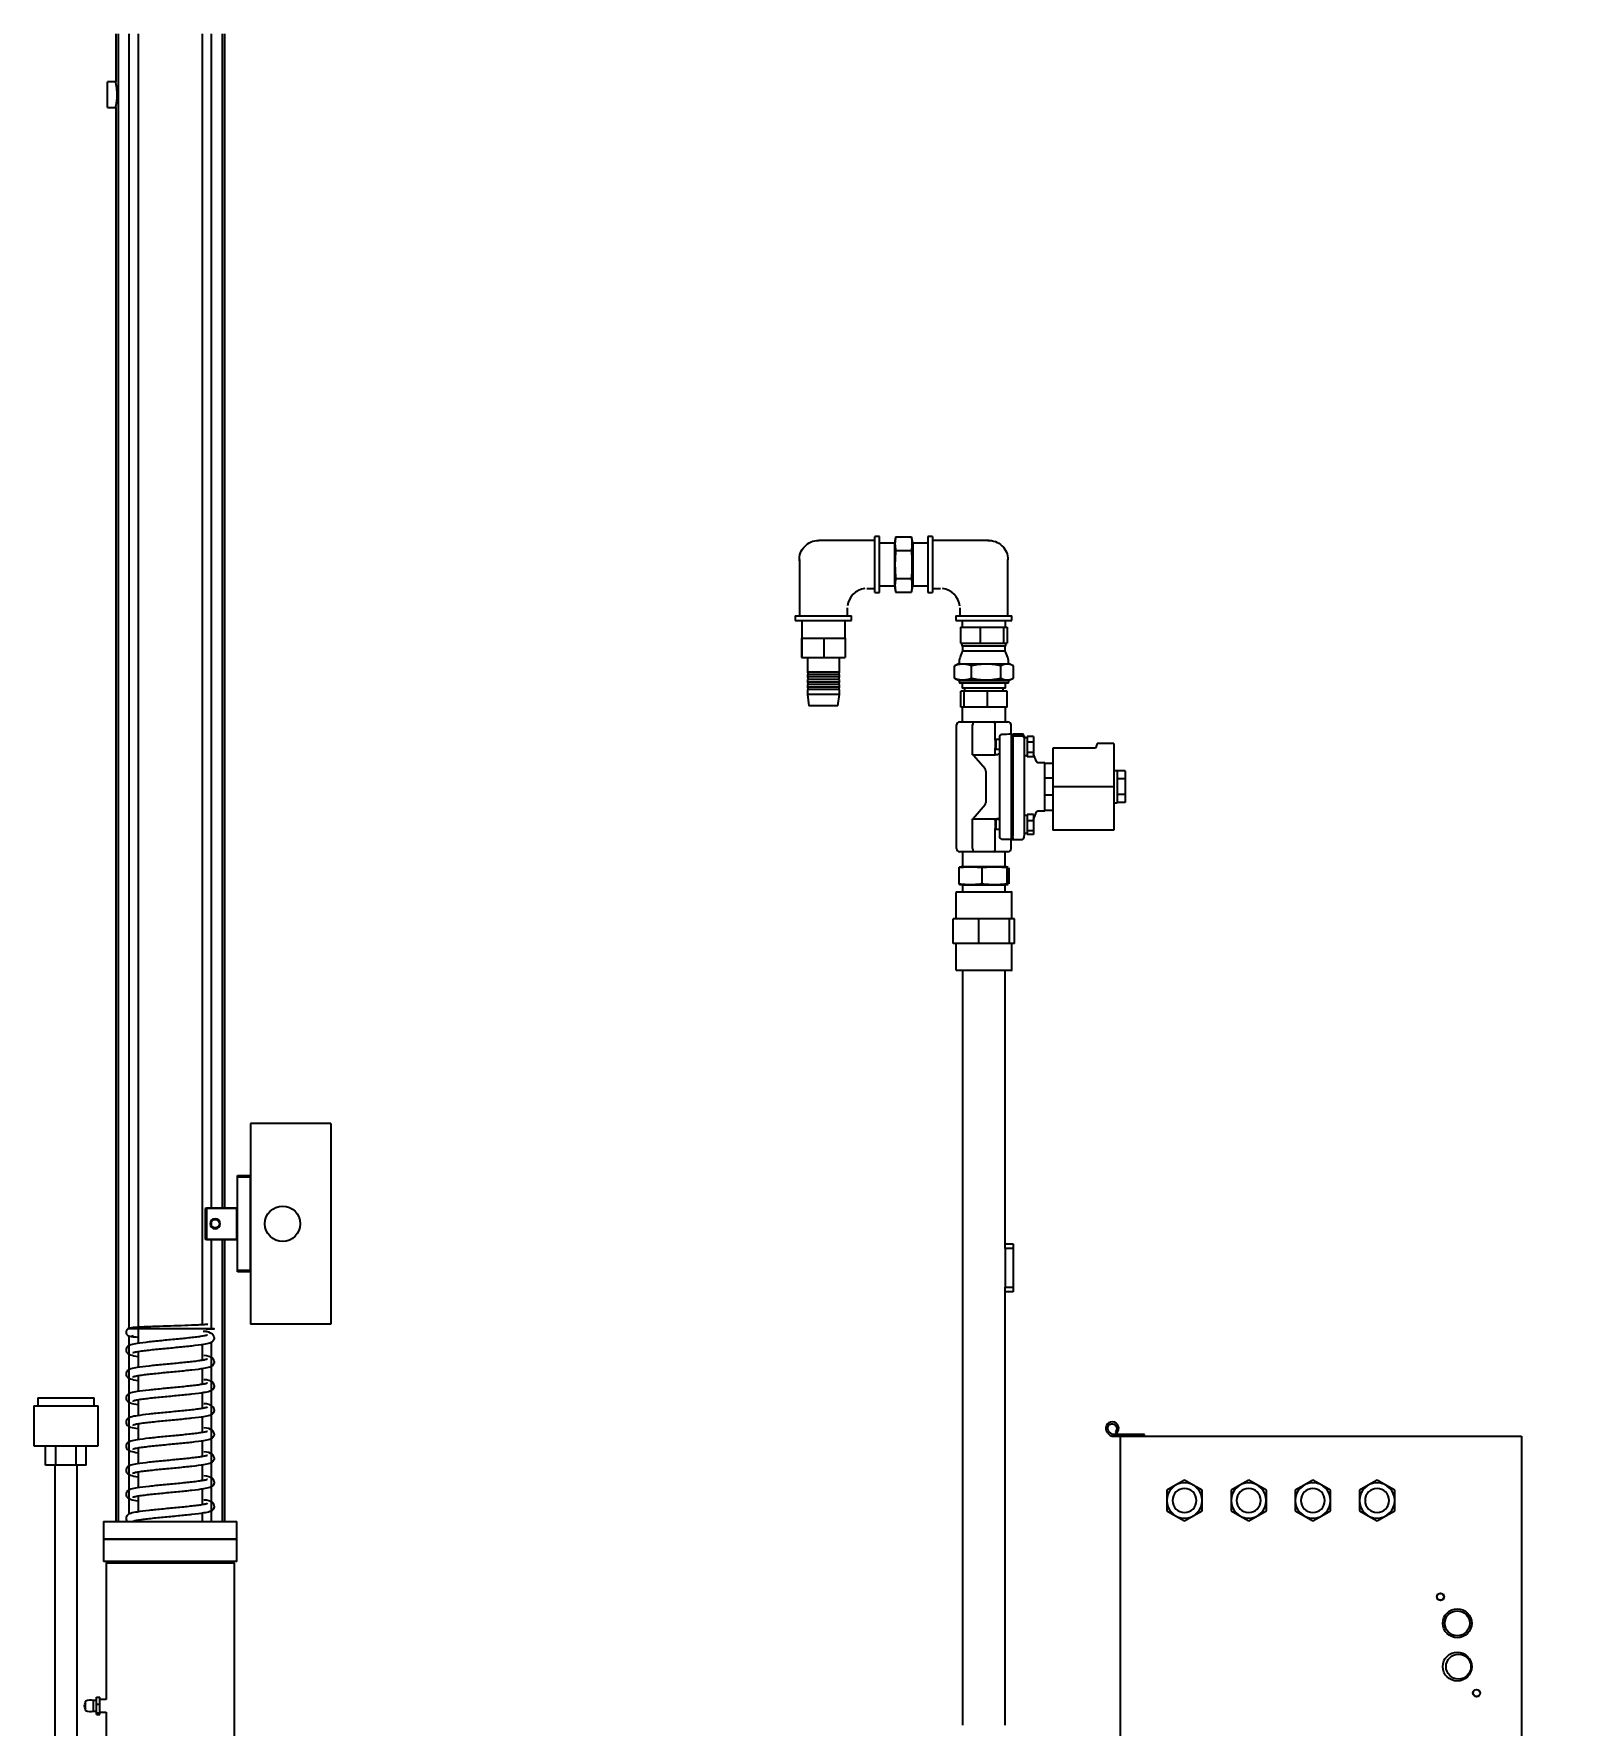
# Model space of a CAD drawing. Header units: millimetres. Extents: x 0 to 1189, y 0 to 841.
# Drawn here: x 391.6 to 455.1, y 710.1 to 780.3 of the extents above; entities that cross this region are included whole.
import ezdxf

# ---------------------------------------------------------------- set-up
doc = ezdxf.new("R2010")
doc.units = ezdxf.units.MM
doc.layers.add('1', color=7, linetype='CONTINUOUS', true_color=0xffffff)
doc.layers.add('205', color=7, linetype='CONTINUOUS', true_color=0xffffff)
doc.styles.add('iso-1', font='isocp.shx')
doc.dimstyles.get("Standard").update_dxf_attribs({"dimtxt": 0.18, "dimasz": 0.18, "dimexe": 0.18, "dimexo": 0.0625, "dimgap": 0.09, "dimtad": 0, "dimtih": 1, "dimtoh": 1, "dimdec": 4, "dimzin": 0, "dimdsep": 46, "dimtxsty": 'Standard', "dimcen": 0.09, "dimadec": 0, "dimazin": 0, "dimtfac": 1, "dimtdec": 4, "dimtofl": 0, "dimtmove": 0, "dimatfit": 3, "dimfxl": 1, "dimtolj": 1, "dimtzin": 0, "dimarcsym": 0})

# ---------------------------------------------------------------- blocks, each defined once
blk = doc.blocks.new('DimnDraft3D12')
at = {"layer": '1', "color": 152, "linetype": 'Continuous', "transparency": 16777216}
for p, q in [((403.261, 799.143), (691.927, 799.143)), ((596.889, 478.901), (691.927, 478.901))]:
    blk.add_line(p, q, dxfattribs=at)
at = {"layer": '1', "color": 27, "linetype": 'Continuous', "transparency": 16777216}
blk.add_line((688.752, 478.901), (688.752, 799.143), dxfattribs=at)
for points in [[(688.752, 799.143), (689.312, 795.968), (688.192, 795.968), (688.752, 799.143)], [(688.752, 478.901), (688.192, 482.076), (689.312, 482.076), (688.752, 478.901)]]:
    blk.add_solid(points, dxfattribs=at)
at = {"layer": '1', "color": 23, "linetype": 'Continuous', "transparency": 16777216, "insert": (688.181, 634.979), "char_height": 3.5, "attachment_point": 7, "rotation": 90, "line_spacing_factor": 0.963855, "style": 'iso-1'}
blk.add_mtext('\\W01.000;4804 ', dxfattribs=at)

msp = doc.modelspace()

# ---------------------------------------------------------------- linework, layer by layer
at = {"layer": '205', "color": 252, "linetype": 'Continuous'}
for p, q in [((394.977, 780.345), (394.977, 778.344)), ((395.077, 780.345), (395.077, 718.551)), ((395.543, 726.552), (395.543, 780.345)), ((395.91, 780.345), (395.91, 726.612)), ((398.577, 726.717), (398.577, 780.345)), ((398.943, 780.345), (398.943, 731.58)), ((399.41, 731.58), (399.41, 780.345)), ((399.51, 731.58), (399.51, 780.345)), ((394.978, 778.351), (394.643, 778.351)), ((394.643, 777.284), (394.643, 778.351)), ((394.643, 777.284), (394.977, 777.284)), ((394.977, 777.284), (394.977, 718.551)), ((426.51, 759.301), (424.177, 759.301)), ((426.71, 759.468), (426.51, 759.468)), ((426.51, 757.134), (426.51, 759.468)), ((426.71, 757.134), (426.71, 759.468)), ((427.33, 759.184), (426.71, 759.184)), ((427.377, 759.451), (427.33, 759.184)), ((427.33, 759.184), (427.33, 757.418)), ((427.377, 759.451), (427.377, 759.456)), ((427.377, 759.456), (428.043, 759.456)), ((427.377, 758.878), (427.377, 758.883)), ((427.377, 758.869), (427.377, 758.878)), ((427.377, 758.878), (428.043, 758.878)), ((428.043, 759.456), (428.043, 759.451)), ((428.09, 759.184), (428.043, 759.451)), ((428.043, 758.883), (428.043, 758.878)), ((428.043, 758.878), (428.043, 758.869)), ((428.71, 759.184), (428.09, 759.184)), ((428.09, 759.184), (428.09, 757.418)), ((428.91, 759.468), (428.71, 759.468)), ((428.71, 759.468), (428.71, 757.134)), ((428.91, 759.468), (428.91, 757.134)), ((431.243, 759.301), (428.91, 759.301)), ((423.377, 758.501), (423.377, 756.168)), ((432.043, 756.168), (432.043, 758.501)), ((426.71, 757.418), (427.33, 757.418)), ((427.33, 757.418), (427.377, 757.151)), ((427.33, 757.418), (427.33, 757.418)), ((427.377, 757.724), (427.377, 757.733)), ((427.377, 757.719), (427.377, 757.724)), ((427.377, 757.724), (428.043, 757.724)), ((428.043, 757.733), (428.043, 757.724)), ((428.043, 757.724), (428.043, 757.719)), ((428.043, 757.151), (428.09, 757.418)), ((428.09, 757.418), (428.71, 757.418)), ((426.177, 757.301), (426.51, 757.301)), ((426.51, 757.134), (426.71, 757.134)), ((427.377, 757.146), (427.377, 757.151)), ((427.377, 757.146), (428.043, 757.146)), ((428.043, 757.151), (428.043, 757.146)), ((428.71, 757.134), (428.91, 757.134)), ((428.91, 757.301), (429.243, 757.301)), ((423.21, 756.168), (423.21, 755.968)), ((423.21, 756.168), (425.543, 756.168)), ((425.377, 756.168), (425.377, 756.501)), ((425.543, 755.968), (425.543, 756.168)), ((429.877, 756.168), (429.877, 755.968)), ((429.877, 756.168), (432.21, 756.168)), ((430.043, 756.501), (430.043, 756.168)), ((432.21, 755.968), (432.21, 756.168)), ((423.21, 755.968), (425.543, 755.968)), ((423.477, 755.968), (423.477, 755.234)), ((425.277, 755.234), (425.277, 755.968)), ((429.877, 755.968), (432.21, 755.968)), ((430.075, 755.701), (430.075, 755.034)), ((430.075, 755.701), (430.48, 755.701)), ((430.143, 755.968), (430.143, 755.701)), ((430.48, 755.701), (430.885, 755.701)), ((430.885, 755.701), (431.369, 755.701)), ((430.885, 755.701), (430.885, 755.034)), ((431.369, 755.701), (431.853, 755.701)), ((431.853, 755.701), (431.933, 755.701)), ((431.853, 755.701), (431.853, 755.034)), ((431.933, 755.701), (432.012, 755.701)), ((431.943, 755.701), (431.943, 755.968)), ((432.012, 755.701), (432.012, 755.034)), ((423.467, 755.234), (423.467, 754.434)), ((423.467, 755.234), (423.477, 755.234)), ((423.477, 755.234), (423.486, 755.234)), ((423.486, 755.234), (423.486, 754.434)), ((423.486, 755.234), (423.941, 755.234)), ((423.941, 755.234), (424.396, 755.234)), ((424.396, 755.234), (424.841, 755.234)), ((424.396, 755.234), (424.396, 754.434)), ((424.841, 755.234), (425.286, 755.234)), ((425.286, 755.234), (425.286, 754.434)), ((430.075, 755.034), (430.344, 755.034)), ((430.127, 755.034), (430.127, 754.901)), ((430.903, 754.901), (430.127, 754.901)), ((430.162, 754.901), (430.162, 754.701)), ((431.925, 754.701), (430.162, 754.701)), ((430.344, 755.034), (430.615, 755.034)), ((430.615, 755.034), (430.885, 755.034)), ((430.885, 755.034), (431.207, 755.034)), ((431.96, 754.901), (430.903, 754.901)), ((431.207, 755.034), (431.531, 755.034)), ((431.531, 755.034), (431.853, 755.034)), ((431.853, 755.034), (431.906, 755.034)), ((431.906, 755.034), (431.96, 755.034)), ((431.925, 754.701), (431.925, 754.901)), ((431.96, 754.901), (431.96, 755.034)), ((431.96, 755.034), (432.012, 755.034)), ((423.467, 754.434), (423.486, 754.434)), ((423.486, 754.434), (424.396, 754.434)), ((423.71, 754.434), (423.71, 753.834)), ((424.396, 754.434), (425.286, 754.434)), ((425.043, 753.834), (425.043, 754.434)), ((429.817, 753.58), (429.817, 754.084)), ((429.993, 754.168), (429.861, 754.107)), ((429.993, 754.168), (430.883, 754.168)), ((430.528, 753.58), (430.528, 754.084)), ((430.883, 754.168), (432.093, 754.168)), ((431.754, 753.58), (431.754, 754.084)), ((432.226, 754.107), (432.093, 754.168)), ((432.27, 753.58), (432.27, 754.084)), ((423.71, 753.834), (423.739, 753.734)), ((424.206, 753.834), (423.71, 753.834)), ((423.71, 753.734), (423.71, 753.627)), ((424.206, 753.734), (423.71, 753.734)), ((423.71, 753.627), (423.739, 753.526)), ((424.206, 753.627), (423.71, 753.627)), ((423.71, 753.526), (423.71, 753.419)), ((424.206, 753.526), (423.71, 753.526)), ((423.71, 753.419), (423.739, 753.319)), ((424.206, 753.419), (423.71, 753.419)), ((423.71, 753.319), (423.71, 753.211)), ((424.206, 753.319), (423.71, 753.319)), ((423.71, 753.211), (423.739, 753.111)), ((424.206, 753.211), (423.71, 753.211)), ((425.043, 753.834), (424.206, 753.834)), ((425.043, 753.734), (424.206, 753.734)), ((425.043, 753.627), (424.206, 753.627)), ((425.043, 753.526), (424.206, 753.526)), ((425.043, 753.419), (424.206, 753.419)), ((425.043, 753.319), (424.206, 753.319)), ((425.043, 753.211), (424.206, 753.211)), ((425.014, 753.734), (425.043, 753.834)), ((425.014, 753.526), (425.043, 753.627)), ((425.014, 753.319), (425.043, 753.419)), ((425.014, 753.111), (425.043, 753.211)), ((425.043, 753.627), (425.043, 753.734)), ((425.043, 753.419), (425.043, 753.526)), ((425.043, 753.211), (425.043, 753.319)), ((429.868, 753.555), (429.993, 753.501)), ((429.993, 753.501), (430.883, 753.501)), ((430.01, 753.501), (430.01, 753.401)), ((430.01, 753.401), (430.043, 753.368)), ((430.01, 753.401), (432.077, 753.401)), ((432.043, 753.368), (430.043, 753.368)), ((430.143, 753.368), (430.143, 753.168)), ((430.883, 753.501), (432.094, 753.501)), ((431.943, 753.168), (431.943, 753.368)), ((432.043, 753.368), (432.077, 753.401)), ((432.077, 753.401), (432.077, 753.501)), ((432.094, 753.501), (432.219, 753.555)), ((423.71, 753.111), (423.71, 752.901)), ((424.206, 753.111), (423.71, 753.111)), ((423.71, 752.901), (423.777, 752.434)), ((424.206, 752.901), (423.71, 752.901)), ((425.043, 753.111), (424.206, 753.111)), ((425.043, 752.901), (424.206, 752.901)), ((424.977, 752.434), (425.043, 752.901)), ((425.043, 752.901), (425.043, 753.111)), ((430.08, 752.368), (430.08, 753.034)), ((430.224, 753.034), (430.08, 753.034)), ((431.943, 753.168), (430.143, 753.168)), ((430.224, 752.368), (430.224, 753.034)), ((431.187, 753.034), (430.224, 753.034)), ((430.243, 753.168), (430.243, 753.034)), ((431.187, 752.368), (431.187, 753.034)), ((432.007, 753.034), (431.187, 753.034)), ((431.843, 753.034), (431.843, 753.168)), ((432.007, 752.368), (432.007, 753.034)), ((424.223, 752.434), (423.777, 752.434)), ((424.977, 752.434), (424.223, 752.434)), ((430.152, 752.368), (430.08, 752.368)), ((430.143, 752.368), (430.143, 751.768)), ((430.224, 752.368), (430.152, 752.368)), ((430.705, 752.368), (430.224, 752.368)), ((431.187, 752.368), (430.705, 752.368)), ((431.597, 752.368), (431.187, 752.368)), ((432.007, 752.368), (431.597, 752.368)), ((431.943, 751.768), (431.943, 752.368)), ((429.91, 746.501), (429.91, 751.634)), ((430.043, 751.768), (430.629, 751.768)), ((430.574, 750.4), (430.574, 751.634)), ((430.629, 751.768), (431.458, 751.768)), ((431.458, 751.768), (432.043, 751.768)), ((431.513, 751.004), (431.513, 751.634)), ((431.71, 751.106), (431.71, 751.169)), ((431.71, 747.029), (431.71, 751.106)), ((432.177, 751.249), (432.177, 751.634)), ((432.177, 751.249), (432.177, 751.172)), ((432.243, 751.223), (432.177, 751.223)), ((432.177, 751.172), (432.177, 751.115)), ((432.177, 751.115), (432.177, 747.021)), ((432.177, 751.112), (432.243, 751.112)), ((432.643, 751.252), (432.243, 751.252)), ((432.243, 751.252), (432.243, 751.168)), ((432.643, 751.168), (432.243, 751.168)), ((432.243, 751.168), (432.243, 747.021)), ((432.71, 751.186), (432.71, 751.106)), ((432.71, 751.106), (432.71, 747.029)), ((432.843, 751.101), (432.71, 751.101)), ((433.11, 751.156), (432.843, 751.156)), ((432.843, 751.156), (432.843, 751.035)), ((433.11, 751.156), (433.11, 750.914)), ((430.574, 750.4), (431.513, 750.4)), ((431.543, 751.034), (431.51, 751.001)), ((431.51, 751.001), (431.51, 750.668)), ((431.51, 750.668), (431.543, 750.634)), ((431.513, 750.4), (431.513, 750.665)), ((431.525, 750.401), (431.577, 750.401)), ((431.71, 751.034), (431.543, 751.034)), ((431.543, 751.034), (431.543, 750.634)), ((431.543, 750.634), (431.71, 750.634)), ((432.843, 751.035), (432.843, 750.914)), ((433.11, 750.914), (432.843, 750.914)), ((432.843, 750.914), (432.843, 750.703)), ((432.843, 750.703), (432.843, 750.492)), ((432.843, 750.492), (432.843, 750.402)), ((433.11, 750.492), (432.843, 750.492)), ((432.843, 750.402), (432.843, 750.312)), ((433.11, 750.914), (433.11, 750.492)), ((433.11, 750.492), (433.11, 750.312)), ((433.227, 750.111), (433.11, 750.423)), ((435.683, 750.668), (433.91, 750.668)), ((433.91, 750.668), (433.91, 750.646)), ((433.91, 750.646), (433.91, 749.186)), ((435.695, 750.7), (435.683, 750.668)), ((435.707, 750.734), (435.695, 750.7)), ((435.756, 750.868), (435.707, 750.734)), ((436.443, 750.868), (435.756, 750.868)), ((436.443, 750.868), (436.443, 750.734)), ((436.443, 750.734), (436.443, 750.7)), ((436.443, 750.7), (436.443, 750.646)), ((436.443, 750.646), (436.443, 749.186)), ((430.63, 750.367), (431.091, 749.82)), ((431.125, 749.72), (431.125, 748.415)), ((432.71, 750.368), (432.843, 750.368)), ((433.11, 750.312), (432.843, 750.312)), ((433.577, 750.068), (433.29, 750.068)), ((433.577, 748.068), (433.577, 750.068)), ((433.91, 750.034), (433.577, 750.034)), ((436.577, 749.734), (436.443, 749.734)), ((436.577, 749.734), (436.577, 748.401)), ((436.91, 749.722), (436.577, 749.722)), ((436.91, 749.722), (436.91, 749.395)), ((433.91, 749.42), (433.577, 749.42)), ((433.91, 749.186), (433.91, 749.068)), ((436.443, 749.068), (433.91, 749.068)), ((433.91, 749.068), (433.91, 748.949)), ((436.443, 749.186), (436.443, 749.068)), ((436.443, 749.068), (436.443, 748.949)), ((436.91, 749.395), (436.577, 749.395)), ((436.91, 749.395), (436.91, 748.74)), ((431.091, 748.315), (430.602, 747.734)), ((433.91, 748.715), (433.577, 748.715)), ((433.91, 748.949), (433.91, 747.489)), ((436.443, 748.949), (436.443, 747.489)), ((436.443, 748.401), (436.577, 748.401)), ((436.91, 748.74), (436.577, 748.74)), ((436.91, 748.413), (436.577, 748.413)), ((436.91, 748.74), (436.91, 748.413)), ((430.583, 747.734), (430.564, 747.734)), ((430.574, 746.501), (430.574, 747.734)), ((430.583, 747.734), (430.602, 747.734)), ((430.602, 747.734), (431.577, 747.734)), ((431.543, 747.701), (431.51, 747.668)), ((431.51, 747.668), (431.51, 747.334)), ((431.513, 747.67), (431.513, 747.734)), ((431.71, 747.701), (431.543, 747.701)), ((431.543, 747.701), (431.543, 747.301)), ((431.71, 747.734), (431.577, 747.734)), ((432.843, 747.868), (432.71, 747.868)), ((433.11, 747.919), (432.843, 747.919)), ((432.843, 747.919), (432.843, 747.786)), ((432.843, 747.786), (432.843, 747.653)), ((433.11, 747.653), (432.843, 747.653)), ((432.843, 747.653), (432.843, 747.444)), ((433.11, 747.712), (433.227, 748.024)), ((433.11, 747.919), (433.11, 747.653)), ((433.11, 747.653), (433.11, 747.235)), ((433.29, 748.068), (433.577, 748.068)), ((433.577, 748.101), (433.91, 748.101)), ((431.51, 747.334), (431.543, 747.301)), ((431.513, 746.501), (431.513, 747.331)), ((431.543, 747.301), (431.71, 747.301)), ((431.71, 746.966), (431.71, 747.029)), ((432.177, 747.031), (432.243, 747.031)), ((432.177, 747.021), (432.177, 746.963)), ((432.177, 746.963), (432.177, 746.886)), ((432.177, 746.501), (432.177, 746.886)), ((432.177, 746.881), (432.243, 746.881)), ((432.243, 746.963), (432.243, 747.021)), ((432.243, 746.963), (432.243, 746.885)), ((432.243, 746.885), (432.243, 746.881)), ((432.243, 746.883), (432.643, 746.883)), ((432.71, 747.134), (432.843, 747.134)), ((432.71, 746.949), (432.71, 747.029)), ((432.843, 747.444), (432.843, 747.235)), ((432.843, 747.235), (432.843, 747.159)), ((433.11, 747.235), (432.843, 747.235)), ((432.843, 747.159), (432.843, 747.083)), ((433.11, 747.083), (432.843, 747.083)), ((433.11, 747.235), (433.11, 747.083)), ((433.91, 747.489), (433.91, 747.435)), ((433.91, 747.435), (433.91, 747.401)), ((433.91, 747.401), (433.91, 747.268)), ((436.443, 747.268), (433.91, 747.268)), ((436.443, 747.489), (436.443, 747.435)), ((436.443, 747.435), (436.443, 747.401)), ((436.443, 747.401), (436.443, 747.268)), ((430.629, 746.368), (430.043, 746.368)), ((430.16, 746.368), (430.16, 745.748)), ((431.458, 746.368), (430.629, 746.368)), ((432.043, 746.368), (431.458, 746.368)), ((431.927, 745.748), (431.927, 746.368)), ((430.003, 745.701), (430.003, 745.034)), ((430.003, 745.701), (430.011, 745.701)), ((430.16, 745.748), (430.036, 745.726)), ((430.16, 745.748), (431.927, 745.748)), ((430.95, 745.701), (430.958, 745.701)), ((430.958, 745.701), (430.966, 745.701)), ((430.958, 745.701), (430.958, 745.034)), ((432.051, 745.726), (431.927, 745.748)), ((431.989, 745.701), (431.998, 745.701)), ((431.998, 745.701), (431.998, 745.701)), ((431.998, 745.701), (431.998, 745.034)), ((432.083, 745.701), (432.083, 745.701)), ((432.083, 745.701), (432.083, 745.034)), ((430.011, 745.034), (430.003, 745.034)), ((430.036, 745.009), (430.16, 744.987)), ((430.16, 744.987), (430.16, 744.701)), ((430.16, 744.987), (430.978, 744.987)), ((430.958, 745.034), (430.95, 745.034)), ((430.966, 745.034), (430.958, 745.034)), ((430.978, 744.987), (431.927, 744.987)), ((431.927, 744.987), (432.051, 745.009)), ((431.927, 744.701), (431.927, 744.987)), ((431.998, 745.034), (431.989, 745.034)), ((431.998, 745.034), (431.998, 745.034)), ((432.083, 745.034), (432.083, 745.034)), ((429.877, 744.668), (429.877, 743.584)), ((429.91, 744.701), (432.177, 744.701)), ((432.21, 743.584), (432.21, 744.668)), ((429.77, 742.551), (429.77, 743.584)), ((430.835, 743.584), (429.77, 743.584)), ((430.835, 742.551), (430.835, 743.584)), ((432.108, 743.584), (430.835, 743.584)), ((432.108, 742.551), (432.108, 743.584)), ((432.317, 743.584), (432.108, 743.584)), ((432.317, 742.551), (432.317, 743.584)), ((430.835, 742.551), (429.77, 742.551)), ((429.877, 742.551), (429.877, 741.468)), ((432.108, 742.551), (430.835, 742.551)), ((432.317, 742.551), (432.108, 742.551)), ((432.21, 741.468), (432.21, 742.551)), ((432.177, 741.434), (429.91, 741.434)), ((430.16, 741.434), (430.16, 710.085)), ((431.927, 730.084), (431.927, 741.434)), ((403.91, 735.08), (400.577, 735.08)), ((400.577, 735.08), (400.577, 726.746)), ((403.91, 735.08), (403.91, 726.746)), ((400.043, 732.913), (400.577, 732.913)), ((400.043, 732.846), (400.043, 732.913)), ((400.577, 732.846), (400.043, 732.846)), ((400.043, 728.98), (400.043, 732.846)), ((400.577, 732.847), (400.577, 732.846)), ((400.577, 728.98), (400.577, 732.846)), ((398.71, 731.546), (398.743, 731.58)), ((398.71, 730.28), (398.71, 731.546)), ((398.71, 731.546), (398.743, 731.546)), ((398.743, 731.58), (400.01, 731.58)), ((398.743, 731.546), (398.743, 731.58)), ((400.01, 731.546), (398.743, 731.546)), ((398.743, 731.546), (398.743, 730.28)), ((400.043, 731.546), (400.01, 731.58)), ((400.01, 731.546), (400.01, 731.58)), ((400.01, 731.546), (400.043, 731.546)), ((400.01, 730.28), (400.01, 731.546)), ((398.943, 730.961), (398.943, 730.866)), ((398.743, 730.246), (398.71, 730.28)), ((398.743, 730.28), (398.71, 730.28)), ((398.743, 730.28), (400.01, 730.28)), ((398.743, 730.246), (398.743, 730.28)), ((400.01, 730.246), (398.743, 730.246)), ((398.943, 730.247), (398.943, 726.552)), ((399.41, 718.551), (399.41, 730.247)), ((399.51, 718.551), (399.51, 730.247)), ((400.043, 730.28), (400.01, 730.28)), ((400.01, 730.246), (400.043, 730.28)), ((400.01, 730.246), (400.01, 730.28)), ((431.927, 730.084), (432.26, 730.084)), ((431.927, 729.884), (431.927, 730.084)), ((432.26, 730.084), (432.26, 729.884)), ((432.26, 729.884), (431.927, 729.884)), ((431.927, 729.884), (431.927, 728.284)), ((432.26, 729.884), (432.26, 728.284)), ((400.043, 728.98), (400.577, 728.98)), ((400.043, 728.913), (400.043, 728.98)), ((400.577, 728.913), (400.043, 728.913)), ((400.577, 728.98), (400.577, 728.98)), ((431.927, 728.284), (432.26, 728.284)), ((431.927, 728.084), (431.927, 728.284)), ((431.927, 710.085), (431.927, 728.084)), ((432.26, 728.084), (431.927, 728.084)), ((432.26, 728.284), (432.26, 728.084)), ((395.91, 726.551), (395.91, 725.945)), ((403.91, 726.746), (400.577, 726.746)), ((395.543, 718.852), (395.543, 726.277)), ((398.577, 725.243), (398.577, 725.906)), ((398.943, 725.996), (398.943, 718.551)), ((395.91, 725.608), (395.91, 724.944)), ((395.91, 724.609), (395.91, 723.945)), ((398.577, 724.242), (398.577, 724.905)), ((391.743, 723.684), (391.743, 723.351)), ((391.743, 723.684), (394.077, 723.684)), ((394.077, 723.351), (394.077, 723.684)), ((398.577, 723.242), (398.577, 723.906)), ((391.577, 723.351), (391.577, 721.684)), ((391.577, 723.351), (394.243, 723.351)), ((394.243, 721.684), (394.243, 723.351)), ((395.91, 723.608), (395.91, 722.946)), ((395.91, 722.609), (395.91, 721.945)), ((398.577, 722.242), (398.577, 722.905)), ((436.328, 722.196), (436.24, 722.29)), ((391.577, 721.684), (394.243, 721.684)), ((392.063, 720.884), (392.063, 721.684)), ((392.487, 720.884), (392.487, 721.684)), ((393.333, 720.884), (393.333, 721.684)), ((393.757, 720.884), (393.757, 721.684)), ((395.91, 721.609), (395.91, 720.946)), ((398.577, 721.242), (398.577, 721.906)), ((436.182, 722.235), (436.264, 722.148)), ((437.71, 722.164), (436.401, 722.164)), ((436.41, 722.084), (436.71, 722.084)), ((436.496, 722.274), (436.556, 722.22)), ((436.71, 722.084), (436.71, 705.418)), ((436.71, 722.084), (453.377, 722.084)), ((437.71, 722.084), (437.71, 722.164)), ((453.377, 722.084), (453.377, 705.418)), ((392.487, 720.884), (392.063, 720.884)), ((392.443, 720.884), (392.443, 706.818)), ((393.333, 720.884), (392.487, 720.884)), ((393.757, 720.884), (393.333, 720.884)), ((393.377, 706.818), (393.377, 720.884)), ((398.577, 720.241), (398.577, 720.905)), ((395.91, 720.608), (395.91, 719.945)), ((439.377, 720.264), (439.01, 720.053)), ((439.743, 720.053), (439.377, 720.264)), ((442.043, 720.264), (441.677, 720.053)), ((442.41, 720.053), (442.043, 720.264)), ((444.71, 720.264), (444.343, 720.053)), ((445.077, 720.053), (444.71, 720.264)), ((447.377, 720.264), (447.01, 720.053)), ((447.743, 720.053), (447.377, 720.264)), ((395.91, 719.609), (395.91, 718.945)), ((398.577, 719.242), (398.577, 719.906)), ((439.01, 720.053), (438.643, 719.841)), ((438.643, 719.841), (438.643, 719.418)), ((440.11, 719.841), (439.743, 720.053)), ((440.11, 719.418), (440.11, 719.841)), ((441.677, 720.053), (441.31, 719.841)), ((441.31, 719.841), (441.31, 719.418)), ((442.777, 719.841), (442.41, 720.053)), ((442.777, 719.418), (442.777, 719.841)), ((444.343, 720.053), (443.977, 719.841)), ((443.977, 719.841), (443.977, 719.418)), ((445.443, 719.841), (445.077, 720.053)), ((445.443, 719.418), (445.443, 719.841)), ((447.01, 720.053), (446.643, 719.841)), ((446.643, 719.841), (446.643, 719.418)), ((448.11, 719.841), (447.743, 720.053)), ((448.11, 719.418), (448.11, 719.841)), ((398.577, 718.552), (398.577, 718.906)), ((438.643, 719.418), (438.643, 718.994)), ((438.643, 718.994), (439.01, 718.782)), ((439.01, 718.782), (439.377, 718.571)), ((439.377, 718.571), (439.743, 718.782)), ((439.743, 718.782), (440.11, 718.994)), ((440.11, 718.994), (440.11, 719.418)), ((441.31, 719.418), (441.31, 718.994)), ((441.31, 718.994), (441.677, 718.782)), ((441.677, 718.782), (442.043, 718.571)), ((442.043, 718.571), (442.41, 718.782)), ((442.41, 718.782), (442.777, 718.994)), ((442.777, 718.994), (442.777, 719.418)), ((443.977, 719.418), (443.977, 718.994)), ((443.977, 718.994), (444.343, 718.782)), ((444.343, 718.782), (444.71, 718.571)), ((444.71, 718.571), (445.077, 718.782)), ((445.077, 718.782), (445.443, 718.994)), ((445.443, 718.994), (445.443, 719.418)), ((446.643, 719.418), (446.643, 718.994)), ((446.643, 718.994), (447.01, 718.782)), ((447.01, 718.782), (447.377, 718.571)), ((447.377, 718.571), (447.743, 718.782)), ((447.743, 718.782), (448.11, 718.994)), ((448.11, 718.994), (448.11, 719.418)), ((394.477, 718.551), (394.477, 717.818)), ((394.477, 718.551), (400.01, 718.551)), ((394.477, 718.551), (400.01, 718.551)), ((395.91, 718.608), (395.91, 718.552)), ((400.01, 717.818), (400.01, 718.551)), ((394.477, 717.818), (394.477, 716.884)), ((397.243, 717.818), (394.477, 717.818)), ((394.477, 717.818), (400.01, 717.818)), ((394.477, 717.818), (400.01, 717.818)), ((400.01, 717.818), (397.243, 717.818)), ((400.01, 716.884), (400.01, 717.818)), ((397.243, 716.884), (394.477, 716.884)), ((394.643, 716.884), (394.577, 716.818)), ((394.577, 716.818), (394.577, 711.151)), ((399.91, 716.818), (394.577, 716.818)), ((400.01, 716.884), (397.243, 716.884)), ((399.91, 716.818), (399.843, 716.884)), ((399.91, 707.351), (399.91, 716.818)), ((393.725, 711.068), (393.725, 711.079)), ((393.725, 710.689), (393.725, 711.068)), ((394.185, 711.103), (394.058, 711.103)), ((394.058, 711.09), (394.058, 711.103)), ((394.058, 710.666), (394.058, 711.09)), ((394.185, 710.954), (394.185, 711.247)), ((394.185, 711.247), (394.318, 711.247)), ((394.318, 710.954), (394.318, 711.247)), ((394.577, 711.151), (394.318, 711.151)), ((393.677, 710.854), (393.677, 710.914)), ((393.725, 711.018), (393.686, 710.947)), ((393.686, 710.822), (393.725, 710.751)), ((394.058, 710.666), (394.185, 710.666)), ((394.185, 710.591), (394.185, 710.954)), ((394.185, 710.954), (394.318, 710.954)), ((394.185, 710.522), (394.185, 710.591)), ((394.185, 710.591), (394.318, 710.591)), ((394.185, 710.522), (394.318, 710.522)), ((394.318, 710.591), (394.318, 710.954)), ((394.318, 710.618), (394.577, 710.618)), ((394.318, 710.522), (394.318, 710.591)), ((394.577, 710.618), (394.577, 707.351))]:
    msp.add_line(p, q, dxfattribs=at)
for centre, radius in [((401.91, 730.913), 0.733), ((399.11, 730.913), 0.173), ((450.01, 715.418), 0.15), ((450.01, 715.418), 0.143), ((450.71, 714.318), 0.6), ((450.71, 714.318), 0.517), ((450.71, 712.518), 0.6), ((450.76, 712.518), 0.517), ((451.51, 711.418), 0.15), ((451.51, 711.418), 0.143)]:
    msp.add_circle(centre, radius, dxfattribs=at)
at = {"layer": '205', "color": 252, "linetype": 'Continuous', "extrusion": (0, 0, -1)}
for centre, radius in [((-399.11, 730.913), 0.207), ((-439.377, 719.418), 0.733), ((-439.377, 719.418), 0.5), ((-442.043, 719.418), 0.733), ((-442.043, 719.418), 0.5), ((-444.71, 719.418), 0.733), ((-444.71, 719.418), 0.5), ((-447.377, 719.418), 0.733), ((-447.377, 719.418), 0.5)]:
    msp.add_circle(centre, radius, dxfattribs=at)
for centre, radius, start, end in [((-424.177, 758.501), 0.8, 357.00324, 90.38642), ((-431.243, 758.501), 0.8, 87.00324, 180.38642), ((-433.29, 750.134), 0.0667, 270, 339.44395), ((-433.29, 748.001), 0.0667, 20.55605, 90), ((-436.377, 722.418), 0.187, 316.94422, 230.30202), ((-436.401, 722.264), 0.1, 270, 316.94422)]:
    msp.add_arc(centre, radius, start, end, dxfattribs=at)
at = {"layer": '205', "color": 252, "linetype": 'Continuous'}
for centre, radius, start, end in [((426.177, 756.501), 0.8, 95.29661, 174.45416), ((429.243, 756.501), 0.8, 5.29661, 84.45416), ((431.131, 754.136), 1.121, 149.78123, 178.41445), ((430.956, 754.136), 1.121, 1.58555, 30.21877), ((430.043, 751.634), 0.133, 90, 180), ((432.043, 751.634), 0.133, 0, 90), ((432.643, 751.186), 0.0667, 0, 90), ((431.577, 750.534), 0.133, 270, 0), ((432.643, 746.949), 0.0667, 270, 0), ((430.043, 746.501), 0.133, 180, 270), ((432.043, 746.501), 0.133, 270, 0), ((429.91, 744.668), 0.0333, 90, 180), ((432.177, 744.668), 0.0333, 0, 90), ((429.91, 741.468), 0.0333, 180, 270), ((432.177, 741.468), 0.0333, 270, 0), ((436.377, 722.418), 0.267, 312.25675, 223.05578), ((436.41, 722.284), 0.2, 223.05578, 270), ((448.377, 718.818), 0.667, 147.61875, 150.45378), ((393.922, 710.656), 0.467, 73.11998, 114.96899), ((393.744, 710.914), 0.0667, 150.94583, 180), ((393.744, 710.854), 0.0667, 180, 209.05417), ((393.922, 711.113), 0.467, 245.03101, 286.88002)]:
    msp.add_arc(centre, radius, start, end, dxfattribs=at)
for centre, major_axis, ratio, start_param, end_param in [((430.629, 751.634), (0, 0.133), 0.414214, 0, 1.570796), ((431.458, 751.634), (0, 0.133), 0.414214, 4.712389, 6.283185), ((432.6, 727.672), (0, 23.581), 1, 0.017967, 0.034936), ((430.561, 750.268), (0.01, 0.133), 1, 6.2652, 6.342619), ((430.565, 750.268), (0, 0.133), 0.744443, 5.558935, 6.100459), ((431.525, 750.268), (0.133, 0.006), 1, 1.527263, 1.621448), ((431.026, 749.72), (0, 0.133), 0.744443, 4.712389, 5.558935), ((431.026, 748.415), (0, 0.133), 0.744443, 3.865843, 4.712389), ((432.6, 770.463), (0, 23.581), 1, 3.106656, 3.123625), ((430.629, 746.501), (0, 0.133), 0.414214, 1.570796, 3.141593), ((431.458, 746.501), (0, 0.133), 0.414214, 3.141593, 4.712389)]:
    msp.add_ellipse(centre, major_axis=major_axis, ratio=ratio, start_param=start_param, end_param=end_param, dxfattribs=at)
for points, knots in [([(394.977, 777.284), (394.977, 777.284), (394.978, 777.288), (394.98, 777.298), (394.981, 777.302), (394.983, 777.31), (394.983, 777.313), (394.985, 777.319), (394.985, 777.322), (394.989, 777.338), (394.992, 777.355), (394.997, 777.379), (394.998, 777.384), (395, 777.394), (395.001, 777.4), (395.004, 777.417), (395.006, 777.428), (395.012, 777.465), (395.017, 777.492), (395.021, 777.528), (395.022, 777.536), (395.024, 777.551), (395.025, 777.558), (395.028, 777.581), (395.029, 777.597), (395.032, 777.629), (395.034, 777.645), (395.035, 777.67), (395.036, 777.679), (395.037, 777.696), (395.037, 777.705), (395.039, 777.748), (395.04, 777.782), (395.04, 777.835), (395.04, 777.852), (395.039, 777.887), (395.039, 777.905), (395.036, 777.956), (395.034, 777.989), (395.03, 778.03), (395.029, 778.038), (395.028, 778.054), (395.027, 778.062), (395.024, 778.085), (395.022, 778.1), (395.019, 778.128), (395.017, 778.142), (395.013, 778.162), (395.012, 778.169), (395.01, 778.182), (395.009, 778.188), (395.004, 778.219), (395, 778.241), (394.994, 778.27), (394.992, 778.279), (394.99, 778.292), (394.989, 778.296), (394.987, 778.303), (394.987, 778.307), (394.983, 778.323), (394.981, 778.334), (394.979, 778.342), (394.978, 778.344), (394.978, 778.346), (394.977, 778.347), (394.977, 778.35), (394.977, 778.351), (394.977, 778.351), (394.977, 778.351), (394.977, 778.351)], [0, 0, 0, 0, 0.062488, 0.062488, 0.093732, 0.093732, 0.109354, 0.109354, 0.124976, 0.124976, 0.187464, 0.187464, 0.203086, 0.203086, 0.218708, 0.218708, 0.249952, 0.249952, 0.31244, 0.31244, 0.328062, 0.328062, 0.343684, 0.343684, 0.374928, 0.374928, 0.406172, 0.406172, 0.421794, 0.421794, 0.437416, 0.437416, 0.499904, 0.499904, 0.531148, 0.531148, 0.562392, 0.562392, 0.62488, 0.62488, 0.640502, 0.640502, 0.656124, 0.656124, 0.687368, 0.687368, 0.718612, 0.718612, 0.734234, 0.734234, 0.749856, 0.749856, 0.812344, 0.812344, 0.843588, 0.843588, 0.85921, 0.85921, 0.874832, 0.874832, 0.93732, 0.93732, 0.952942, 0.952942, 0.968564, 0.968564, 0.999808, 0.999808, 1, 1, 1, 1]), ([(427.377, 759.451), (427.368, 759.404), (427.362, 759.356), (427.353, 759.262), (427.348, 759.167), (427.353, 759.072), (427.362, 758.978), (427.368, 758.93), (427.377, 758.883)], [0, 0, 0, 0, 0.25, 0.25, 0.5, 0.75, 0.75, 1, 1, 1, 1]), ([(427.377, 758.869), (427.368, 758.774), (427.362, 758.679), (427.353, 758.49), (427.348, 758.301), (427.353, 758.112), (427.362, 757.922), (427.368, 757.828), (427.377, 757.733)], [0, 0, 0, 0, 0.25, 0.25, 0.5, 0.75, 0.75, 1, 1, 1, 1]), ([(428.043, 758.883), (428.052, 758.93), (428.058, 758.978), (428.067, 759.072), (428.072, 759.167), (428.067, 759.262), (428.058, 759.356), (428.052, 759.404), (428.043, 759.451)], [0, 0, 0, 0, 0.25, 0.25, 0.5, 0.75, 0.75, 1, 1, 1, 1]), ([(428.043, 757.733), (428.052, 757.828), (428.058, 757.922), (428.067, 758.112), (428.072, 758.301), (428.067, 758.49), (428.058, 758.679), (428.052, 758.774), (428.043, 758.869)], [0, 0, 0, 0, 0.25, 0.25, 0.5, 0.75, 0.75, 1, 1, 1, 1]), ([(427.377, 757.719), (427.368, 757.671), (427.362, 757.624), (427.353, 757.529), (427.348, 757.435), (427.353, 757.34), (427.362, 757.246), (427.368, 757.198), (427.377, 757.151)], [0, 0, 0, 0, 0.25, 0.25, 0.5, 0.75, 0.75, 1, 1, 1, 1]), ([(428.043, 757.151), (428.052, 757.198), (428.058, 757.246), (428.067, 757.34), (428.072, 757.435), (428.067, 757.529), (428.058, 757.624), (428.052, 757.671), (428.043, 757.719)], [0, 0, 0, 0, 0.25, 0.25, 0.5, 0.75, 0.75, 1, 1, 1, 1]), ([(430.528, 754.084), (430.469, 754.108), (430.41, 754.127), (430.292, 754.153), (430.233, 754.16), (430.114, 754.16), (430.055, 754.153), (429.935, 754.127), (429.876, 754.108), (429.817, 754.084)], [0, 0, 0, 0, 0.25, 0.25, 0.5, 0.5, 0.75, 0.75, 1, 1, 1, 1]), ([(431.754, 754.084), (431.653, 754.108), (431.552, 754.127), (431.348, 754.153), (431.246, 754.16), (431.041, 754.16), (430.938, 754.153), (430.731, 754.127), (430.629, 754.108), (430.528, 754.084)], [0, 0, 0, 0, 0.25, 0.25, 0.5, 0.5, 0.75, 0.75, 1, 1, 1, 1]), ([(432.27, 754.084), (432.227, 754.108), (432.185, 754.127), (432.099, 754.153), (432.056, 754.16), (431.97, 754.16), (431.927, 754.153), (431.84, 754.127), (431.797, 754.108), (431.754, 754.084)], [0, 0, 0, 0, 0.25, 0.25, 0.5, 0.5, 0.75, 0.75, 1, 1, 1, 1]), ([(429.817, 753.58), (429.876, 753.558), (429.934, 753.539), (430.052, 753.515), (430.112, 753.508), (430.23, 753.508), (430.29, 753.514), (430.379, 753.533), (430.409, 753.541), (430.469, 753.559), (430.498, 753.569), (430.528, 753.58)], [0, 0, 0, 0, 0.25, 0.25, 0.5, 0.5, 0.75, 0.75, 0.875, 0.875, 1, 1, 1, 1]), ([(430.528, 753.58), (430.629, 753.558), (430.73, 753.539), (430.934, 753.515), (431.036, 753.508), (431.241, 753.508), (431.344, 753.514), (431.498, 753.533), (431.55, 753.541), (431.652, 753.559), (431.703, 753.569), (431.754, 753.58)], [0, 0, 0, 0, 0.25, 0.25, 0.5, 0.5, 0.75, 0.75, 0.875, 0.875, 1, 1, 1, 1]), ([(431.754, 753.58), (431.797, 753.558), (431.839, 753.539), (431.925, 753.515), (431.968, 753.508), (432.054, 753.508), (432.097, 753.514), (432.162, 753.533), (432.184, 753.541), (432.227, 753.559), (432.249, 753.569), (432.27, 753.58)], [0, 0, 0, 0, 0.25, 0.25, 0.5, 0.5, 0.75, 0.75, 0.875, 0.875, 1, 1, 1, 1]), ([(431.71, 751.169), (431.71, 751.174), (431.711, 751.18), (431.712, 751.187), (431.713, 751.19), (431.715, 751.195), (431.716, 751.197), (431.718, 751.201), (431.719, 751.203), (431.722, 751.207), (431.723, 751.209), (431.727, 751.215), (431.73, 751.218), (431.74, 751.226), (431.747, 751.231), (431.758, 751.235), (431.762, 751.236), (431.769, 751.238), (431.773, 751.238), (431.777, 751.238)], [0, 0, 0, 0, 0.125, 0.125, 0.1875, 0.1875, 0.25, 0.25, 0.3125, 0.3125, 0.375, 0.375, 0.5, 0.5, 0.75, 0.75, 0.875, 0.875, 1, 1, 1, 1]), ([(432.71, 751.106), (432.71, 751.113), (432.709, 751.12), (432.703, 751.134), (432.699, 751.141), (432.688, 751.153), (432.68, 751.158), (432.663, 751.165), (432.653, 751.168), (432.643, 751.168)], [0, 0, 0, 0, 0.25, 0.25, 0.5, 0.5, 0.75, 0.75, 1, 1, 1, 1]), ([(431.777, 746.897), (431.769, 746.897), (431.762, 746.899), (431.751, 746.903), (431.747, 746.905), (431.74, 746.909), (431.737, 746.911), (431.73, 746.917), (431.727, 746.92), (431.722, 746.928), (431.719, 746.931), (431.716, 746.938), (431.715, 746.94), (431.713, 746.945), (431.713, 746.948), (431.711, 746.953), (431.711, 746.955), (431.71, 746.961), (431.71, 746.963), (431.71, 746.966)], [0, 0, 0, 0, 0.25, 0.25, 0.375, 0.375, 0.5, 0.5, 0.625, 0.625, 0.75, 0.75, 0.8125, 0.8125, 0.875, 0.875, 0.9375, 0.9375, 1, 1, 1, 1]), ([(430.004, 745.701), (430.011, 745.709), (430.018, 745.716), (430.03, 745.724), (430.035, 745.726), (430.041, 745.727)], [0, 0, 0, 0, 0.576165, 0.576165, 1, 1, 1, 1]), ([(430.95, 745.701), (430.872, 745.709), (430.793, 745.716), (430.637, 745.725), (430.48, 745.73), (430.324, 745.725), (430.168, 745.716), (430.089, 745.709), (430.011, 745.701)], [0, 0, 0, 0, 0.25, 0.25, 0.5, 0.75, 0.75, 1, 1, 1, 1]), ([(431.989, 745.701), (431.904, 745.709), (431.819, 745.716), (431.648, 745.725), (431.478, 745.73), (431.307, 745.725), (431.137, 745.716), (431.051, 745.709), (430.966, 745.701)], [0, 0, 0, 0, 0.25, 0.25, 0.5, 0.75, 0.75, 1, 1, 1, 1]), ([(432.046, 745.727), (432.044, 745.727), (432.035, 745.728), (432.027, 745.725), (432.013, 745.716), (432.005, 745.709), (431.998, 745.701)], [0, 0, 0, 0, 0.116746, 0.558373, 0.558373, 1, 1, 1, 1]), ([(430.041, 745.008), (430.035, 745.009), (430.03, 745.011), (430.018, 745.019), (430.011, 745.026), (430.004, 745.034)], [0, 0, 0, 0, 0.423835, 0.423835, 1, 1, 1, 1]), ([(430.011, 745.034), (430.089, 745.026), (430.168, 745.019), (430.324, 745.01), (430.48, 745.005), (430.637, 745.01), (430.793, 745.019), (430.872, 745.026), (430.95, 745.034)], [0, 0, 0, 0, 0.25, 0.25, 0.5, 0.75, 0.75, 1, 1, 1, 1]), ([(430.966, 745.034), (431.051, 745.026), (431.137, 745.019), (431.307, 745.01), (431.478, 745.005), (431.648, 745.01), (431.819, 745.019), (431.904, 745.026), (431.989, 745.034)], [0, 0, 0, 0, 0.25, 0.25, 0.5, 0.75, 0.75, 1, 1, 1, 1]), ([(431.998, 745.034), (432.005, 745.026), (432.013, 745.019), (432.027, 745.01), (432.035, 745.007), (432.044, 745.008), (432.046, 745.008)], [0, 0, 0, 0, 0.441627, 0.441627, 0.883254, 1, 1, 1, 1]), ([(398.808, 726.726), (398.806, 726.729), (398.789, 726.729), (398.7, 726.723), (398.518, 726.712), (398.2, 726.697), (397.721, 726.68), (397.097, 726.66), (396.592, 726.642), (396.223, 726.628), (395.9, 726.613), (395.673, 726.602), (395.524, 726.572), (395.454, 726.534), (395.42, 726.472), (395.411, 726.435), (395.409, 726.407), (395.412, 726.379), (395.422, 726.343), (395.457, 726.285), (395.525, 726.249), (395.658, 726.222), (395.793, 726.214), (395.908, 726.209), (395.909, 726.208)], [0, 0, 0, 0, 0.026536, 0.07542, 0.130253, 0.186117, 0.290389, 0.386223, 0.486369, 0.539832, 0.595818, 0.700626, 0.747988, 0.784867, 0.797521, 0.802715, 0.807392, 0.812149, 0.817408, 0.829999, 0.865697, 0.908559, 0.998589, 1, 1, 1, 1]), ([(398.738, 726.551), (398.781, 726.551), (398.82, 726.551), (398.891, 726.551), (398.922, 726.551), (399.003, 726.551), (399.039, 726.551), (399.063, 726.551), (399.067, 726.551), (399.072, 726.551), (399.074, 726.551), (399.073, 726.551), (399.069, 726.551), (399.065, 726.551), (399.044, 726.551), (399.009, 726.551), (398.944, 726.551), (398.93, 726.551), (398.9, 726.551), (398.884, 726.551), (398.849, 726.551), (398.831, 726.551), (398.793, 726.551), (398.772, 726.551), (398.667, 726.551), (398.57, 726.551), (398.404, 726.551), (398.345, 726.551), (398.253, 726.551), (398.222, 726.551), (398.159, 726.551), (398.126, 726.551), (397.961, 726.551), (397.824, 726.551), (397.645, 726.551), (397.609, 726.551), (397.536, 726.551), (397.499, 726.551), (397.389, 726.551), (397.315, 726.551), (397.169, 726.551), (397.095, 726.551), (396.986, 726.551), (396.949, 726.551), (396.876, 726.551), (396.804, 726.551), (396.733, 726.551), (396.662, 726.551), (396.627, 726.551), (396.524, 726.551), (396.458, 726.551), (396.33, 726.551), (396.268, 726.551), (396.148, 726.551), (396.091, 726.551), (396.01, 726.551), (395.983, 726.551), (395.933, 726.551), (395.908, 726.551), (395.837, 726.551), (395.794, 726.551), (395.715, 726.551), (395.68, 726.551), (395.617, 726.551), (395.589, 726.551), (395.555, 726.551), (395.545, 726.551), (395.527, 726.551), (395.519, 726.551), (395.499, 726.551), (395.49, 726.551), (395.483, 726.551), (395.484, 726.551), (395.491, 726.551), (395.493, 726.551), (395.496, 726.551)], [0, 0, 0, 0, 0.031983, 0.031983, 0.063965, 0.063965, 0.12793, 0.12793, 0.143922, 0.143922, 0.159913, 0.175904, 0.175904, 0.191896, 0.191896, 0.255861, 0.255861, 0.271852, 0.271852, 0.287843, 0.287843, 0.303835, 0.303835, 0.319826, 0.319826, 0.383791, 0.383791, 0.415774, 0.415774, 0.431765, 0.431765, 0.447756, 0.447756, 0.511722, 0.511722, 0.527713, 0.527713, 0.543704, 0.543704, 0.575687, 0.575687, 0.607669, 0.607669, 0.623661, 0.623661, 0.639652, 0.655643, 0.655643, 0.671635, 0.671635, 0.703617, 0.703617, 0.7356, 0.7356, 0.767582, 0.767582, 0.783574, 0.783574, 0.799565, 0.799565, 0.831548, 0.831548, 0.86353, 0.86353, 0.895513, 0.895513, 0.911504, 0.911504, 0.927495, 0.927495, 0.959478, 0.959478, 0.991461, 0.991461, 1, 1, 1, 1]), ([(398.796, 726.289), (398.796, 726.29), (398.757, 726.275), (398.613, 726.246), (398.406, 726.214), (398.073, 726.174), (397.579, 726.123), (396.944, 726.064), (396.335, 726.003), (395.869, 725.943), (395.638, 725.898), (395.503, 725.846), (395.432, 725.775), (395.4, 725.681), (395.429, 725.577), (395.5, 725.506), (395.629, 725.452), (395.776, 725.423), (395.907, 725.404)], [0, 0, 0, 0, 0.048245, 0.101752, 0.155614, 0.208773, 0.310464, 0.410816, 0.511647, 0.620728, 0.70752, 0.7579, 0.783205, 0.80625, 0.827628, 0.849427, 0.897875, 1, 1, 1, 1]), ([(395.648, 726.26), (395.649, 726.26), (395.659, 726.262), (395.686, 726.262), (395.723, 726.267)], [0, 0, 0, 0, 0.223491, 1, 1, 1, 1]), ([(395.687, 725.559), (395.687, 725.559), (395.688, 725.558), (395.733, 725.575), (395.882, 725.605), (396.101, 725.637), (396.444, 725.678), (396.944, 725.729), (397.578, 725.788), (398.181, 725.849), (398.638, 725.909), (398.858, 725.953), (398.983, 726.004), (399.049, 726.068), (399.078, 726.135), (399.076, 726.208), (399.051, 726.279), (398.944, 726.377), (398.791, 726.437), (398.637, 726.436)], [0, 0, 0, 0, 0.001927, 0.049081, 0.107168, 0.164377, 0.21854, 0.321883, 0.423738, 0.526023, 0.636604, 0.725007, 0.770557, 0.794075, 0.816577, 0.827737, 0.841195, 0.879187, 1, 1, 1, 1]), ([(398.605, 726.451), (398.669, 726.444), (398.738, 726.444), (398.766, 726.451), (398.771, 726.456)], [0, 0, 0, 0, 0.651256, 1, 1, 1, 1]), ([(398.796, 725.289), (398.796, 725.29), (398.757, 725.275), (398.613, 725.246), (398.406, 725.214), (398.073, 725.174), (397.579, 725.123), (396.944, 725.064), (396.335, 725.003), (395.869, 724.943), (395.638, 724.898), (395.503, 724.846), (395.432, 724.775), (395.4, 724.681), (395.429, 724.577), (395.5, 724.506), (395.629, 724.452), (395.776, 724.423), (395.907, 724.404)], [0, 0, 0, 0, 0.048245, 0.101752, 0.155614, 0.208773, 0.310464, 0.410816, 0.511647, 0.620728, 0.70752, 0.7579, 0.783205, 0.80625, 0.827628, 0.849427, 0.897875, 1, 1, 1, 1]), ([(395.687, 724.559), (395.687, 724.559), (395.688, 724.558), (395.733, 724.575), (395.882, 724.605), (396.101, 724.637), (396.444, 724.678), (396.944, 724.729), (397.578, 724.788), (398.181, 724.849), (398.638, 724.909), (398.858, 724.953), (398.983, 725.004), (399.049, 725.068), (399.078, 725.135), (399.076, 725.208), (399.051, 725.279), (398.944, 725.377), (398.791, 725.437), (398.637, 725.436)], [0, 0, 0, 0, 0.001927, 0.049081, 0.107168, 0.164377, 0.21854, 0.321883, 0.423738, 0.526023, 0.636604, 0.725007, 0.770557, 0.794075, 0.816577, 0.827737, 0.841195, 0.879187, 1, 1, 1, 1]), ([(395.687, 723.559), (395.687, 723.559), (395.688, 723.558), (395.733, 723.575), (395.882, 723.605), (396.101, 723.637), (396.444, 723.678), (396.944, 723.729), (397.578, 723.788), (398.181, 723.849), (398.638, 723.909), (398.858, 723.953), (398.983, 724.004), (399.049, 724.068), (399.078, 724.135), (399.076, 724.208), (399.051, 724.279), (398.944, 724.377), (398.791, 724.437), (398.637, 724.436)], [0, 0, 0, 0, 0.001927, 0.049081, 0.107168, 0.164377, 0.21854, 0.321883, 0.423738, 0.526023, 0.636604, 0.725007, 0.770557, 0.794075, 0.816577, 0.827737, 0.841195, 0.879187, 1, 1, 1, 1]), ([(398.796, 724.289), (398.796, 724.29), (398.757, 724.275), (398.613, 724.246), (398.406, 724.214), (398.073, 724.174), (397.579, 724.123), (396.944, 724.064), (396.335, 724.003), (395.869, 723.943), (395.638, 723.898), (395.503, 723.846), (395.432, 723.775), (395.4, 723.681), (395.429, 723.577), (395.5, 723.506), (395.629, 723.452), (395.776, 723.423), (395.907, 723.404)], [0, 0, 0, 0, 0.048245, 0.101752, 0.155614, 0.208773, 0.310464, 0.410816, 0.511647, 0.620728, 0.70752, 0.7579, 0.783205, 0.80625, 0.827628, 0.849427, 0.897875, 1, 1, 1, 1]), ([(398.796, 723.289), (398.796, 723.29), (398.757, 723.275), (398.613, 723.246), (398.406, 723.214), (398.073, 723.174), (397.579, 723.123), (396.944, 723.064), (396.335, 723.003), (395.869, 722.943), (395.638, 722.898), (395.503, 722.846), (395.432, 722.775), (395.4, 722.681), (395.429, 722.577), (395.5, 722.506), (395.629, 722.452), (395.776, 722.423), (395.907, 722.404)], [0, 0, 0, 0, 0.048245, 0.101752, 0.155614, 0.208773, 0.310464, 0.410816, 0.511647, 0.620728, 0.70752, 0.7579, 0.783205, 0.80625, 0.827628, 0.849427, 0.897875, 1, 1, 1, 1]), ([(395.687, 722.559), (395.687, 722.559), (395.688, 722.558), (395.733, 722.575), (395.882, 722.605), (396.101, 722.637), (396.444, 722.678), (396.944, 722.729), (397.578, 722.788), (398.181, 722.849), (398.638, 722.909), (398.858, 722.953), (398.983, 723.004), (399.049, 723.068), (399.078, 723.135), (399.076, 723.208), (399.051, 723.279), (398.944, 723.377), (398.791, 723.437), (398.637, 723.436)], [0, 0, 0, 0, 0.001927, 0.049081, 0.107168, 0.164377, 0.21854, 0.321883, 0.423738, 0.526023, 0.636604, 0.725007, 0.770557, 0.794075, 0.816577, 0.827737, 0.841195, 0.879187, 1, 1, 1, 1]), ([(398.796, 722.289), (398.796, 722.29), (398.757, 722.275), (398.613, 722.246), (398.406, 722.214), (398.073, 722.174), (397.579, 722.123), (396.944, 722.064), (396.335, 722.003), (395.869, 721.943), (395.638, 721.898), (395.503, 721.846), (395.432, 721.775), (395.4, 721.681), (395.429, 721.577), (395.5, 721.506), (395.629, 721.452), (395.776, 721.423), (395.907, 721.404)], [0, 0, 0, 0, 0.048245, 0.101752, 0.155614, 0.208773, 0.310464, 0.410816, 0.511647, 0.620728, 0.70752, 0.7579, 0.783205, 0.80625, 0.827628, 0.849427, 0.897875, 1, 1, 1, 1]), ([(395.687, 721.559), (395.687, 721.559), (395.688, 721.558), (395.733, 721.575), (395.882, 721.605), (396.101, 721.637), (396.444, 721.678), (396.944, 721.729), (397.578, 721.788), (398.181, 721.849), (398.638, 721.909), (398.858, 721.953), (398.983, 722.004), (399.049, 722.068), (399.078, 722.135), (399.076, 722.208), (399.051, 722.279), (398.944, 722.377), (398.791, 722.437), (398.637, 722.436)], [0, 0, 0, 0, 0.001927, 0.049081, 0.107168, 0.164377, 0.21854, 0.321883, 0.423738, 0.526023, 0.636604, 0.725007, 0.770557, 0.794075, 0.816577, 0.827737, 0.841195, 0.879187, 1, 1, 1, 1]), ([(398.796, 721.289), (398.796, 721.29), (398.757, 721.275), (398.613, 721.246), (398.406, 721.214), (398.073, 721.174), (397.579, 721.123), (396.944, 721.064), (396.335, 721.003), (395.869, 720.943), (395.638, 720.898), (395.503, 720.846), (395.432, 720.775), (395.4, 720.681), (395.429, 720.577), (395.5, 720.506), (395.629, 720.452), (395.776, 720.423), (395.907, 720.404)], [0, 0, 0, 0, 0.048245, 0.101752, 0.155614, 0.208773, 0.310464, 0.410816, 0.511647, 0.620728, 0.70752, 0.7579, 0.783205, 0.80625, 0.827628, 0.849427, 0.897875, 1, 1, 1, 1]), ([(395.687, 720.559), (395.687, 720.559), (395.688, 720.558), (395.733, 720.575), (395.882, 720.605), (396.101, 720.637), (396.444, 720.678), (396.944, 720.729), (397.578, 720.788), (398.181, 720.849), (398.638, 720.909), (398.858, 720.953), (398.983, 721.004), (399.049, 721.068), (399.078, 721.135), (399.076, 721.208), (399.051, 721.279), (398.944, 721.377), (398.791, 721.437), (398.637, 721.436)], [0, 0, 0, 0, 0.001927, 0.049081, 0.107168, 0.164377, 0.21854, 0.321883, 0.423738, 0.526023, 0.636604, 0.725007, 0.770557, 0.794075, 0.816577, 0.827737, 0.841195, 0.879187, 1, 1, 1, 1]), ([(398.796, 720.289), (398.796, 720.29), (398.757, 720.275), (398.613, 720.246), (398.406, 720.214), (398.073, 720.174), (397.579, 720.123), (396.944, 720.064), (396.335, 720.003), (395.869, 719.943), (395.638, 719.898), (395.503, 719.846), (395.432, 719.775), (395.4, 719.681), (395.429, 719.577), (395.5, 719.506), (395.629, 719.452), (395.776, 719.423), (395.907, 719.404)], [0, 0, 0, 0, 0.048245, 0.101752, 0.155614, 0.208773, 0.310464, 0.410816, 0.511647, 0.620728, 0.70752, 0.7579, 0.783205, 0.80625, 0.827628, 0.849427, 0.897875, 1, 1, 1, 1]), ([(395.687, 719.559), (395.687, 719.559), (395.688, 719.558), (395.733, 719.575), (395.882, 719.605), (396.101, 719.637), (396.444, 719.678), (396.944, 719.729), (397.578, 719.788), (398.181, 719.849), (398.638, 719.909), (398.858, 719.953), (398.983, 720.004), (399.049, 720.068), (399.078, 720.135), (399.076, 720.208), (399.051, 720.279), (398.944, 720.377), (398.791, 720.437), (398.637, 720.436)], [0, 0, 0, 0, 0.001927, 0.049081, 0.107168, 0.164377, 0.21854, 0.321883, 0.423738, 0.526023, 0.636604, 0.725007, 0.770557, 0.794075, 0.816577, 0.827737, 0.841195, 0.879187, 1, 1, 1, 1]), ([(398.796, 719.289), (398.796, 719.29), (398.757, 719.275), (398.613, 719.246), (398.406, 719.214), (398.073, 719.174), (397.579, 719.123), (396.944, 719.064), (396.335, 719.003), (395.869, 718.943), (395.638, 718.898), (395.503, 718.846), (395.432, 718.775), (395.4, 718.681), (395.426, 718.59), (395.451, 718.558), (395.461, 718.547)], [0, 0, 0, 0, 0.057351, 0.120955, 0.184983, 0.248174, 0.369057, 0.488348, 0.608208, 0.737876, 0.841047, 0.900936, 0.931017, 0.958411, 0.983823, 1, 1, 1, 1]), ([(395.687, 718.559), (395.687, 718.559), (395.688, 718.558), (395.733, 718.575), (395.882, 718.605), (396.101, 718.637), (396.444, 718.678), (396.944, 718.729), (397.578, 718.788), (398.181, 718.849), (398.638, 718.909), (398.858, 718.953), (398.983, 719.004), (399.049, 719.068), (399.078, 719.135), (399.076, 719.208), (399.051, 719.279), (398.944, 719.377), (398.791, 719.437), (398.637, 719.436)], [0, 0, 0, 0, 0.001927, 0.049081, 0.107168, 0.164377, 0.21854, 0.321883, 0.423738, 0.526023, 0.636604, 0.725007, 0.770557, 0.794075, 0.816577, 0.827737, 0.841195, 0.879187, 1, 1, 1, 1])]:
    msp.add_open_spline(points, degree=3, knots=knots, dxfattribs=at)
for points in [[(429.817, 754.084), (429.833, 754.093), (429.85, 754.102), (429.866, 754.109)], [(429.869, 753.555), (429.851, 753.563), (429.834, 753.571), (429.817, 753.58)], [(430.564, 750.401), (430.571, 750.401), (430.577, 750.4), (430.583, 750.399)]]:
    msp.add_open_spline(points, degree=3, dxfattribs=at)

# ---------------------------------------------------------------- dimensions: what is measured, and where the dimension line sits
at = {"layer": '1', "color": 27, "linetype": 'Continuous', "lineweight": -3}
dim = msp.add_linear_dim(base=(688.752, 799.143), p1=(596.889, 478.901), p2=(403.261, 799.143), angle=90, text='\\C23;4804', dimstyle='Standard', override={"dimtxt": 3.5, "dimasz": 3.175, "dimexe": 3.175, "dimexo": 1.5875, "dimgap": 1.75, "dimtad": 1, "dimtih": 0, "dimtoh": 0, "dimdec": 0, "dimzin": 8, "dimtxsty": 'iso-1', "dimsah": 1, "dimclrd": 27, "dimclre": 152, "dimclrt": 23, "dimtm": -0.005, "dimtdec": 3, "dimtofl": 1, "dimtmove": 0}, dxfattribs=at)
dim.commit()
dim.dimension.update_dxf_attribs({"geometry": 'DimnDraft3D12', "text_midpoint": (688.752, 639.022), "dimtype": 160})

doc.saveas('drawing.dxf')
